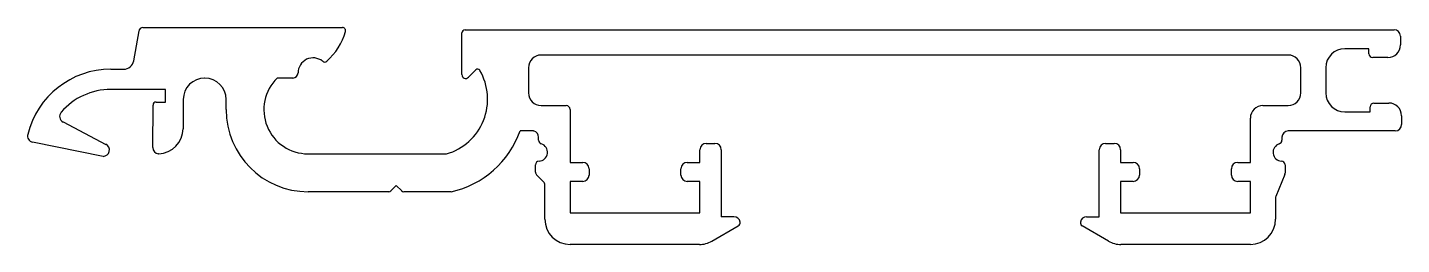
# Model space of a CAD drawing. Extents: x 479 to 588, y 710 to 727.
import ezdxf

# ---------------------------------------------------------------- set-up
doc = ezdxf.new("R2010")
doc.units = 0
doc.layers.get('0').update_dxf_attribs({"linetype": 'CONTINUOUS'})

msp = doc.modelspace()

# ---------------------------------------------------------------- linework, layer by layer
for p, q in [((486.98, 724.79), (487.4, 727.18)), ((487.69, 727.43), (503.55, 727.43)), ((513.03, 723.7), (513.03, 727)), ((513.28, 727.25), (587.03, 727.25)), ((587.53, 726.75), (587.53, 726.05)), ((585.03, 725.75), (583.11, 725.75)), ((585.03, 725.35), (585.03, 725.75)), ((518.32, 724.25), (518.32, 722.25)), ((578.62, 725.25), (519.32, 725.25)), ((579.62, 722.25), (579.62, 724.25)), ((581.61, 724.25), (581.61, 722.25)), ((586.53, 725.05), (585.33, 725.05)), ((485.16, 724.13), (486.19, 724.13)), ((492.62, 723.43), (492.61, 723.43)), ((499.62, 723.43), (498.36, 723.43)), ((514.13, 724.08), (513.54, 723.48)), ((489.51, 722.53), (485.16, 722.53)), ((489.51, 721.53), (489.51, 722.53)), ((488.49, 717.93), (488.51, 721.28)), ((488.76, 721.53), (489.51, 721.53)), ((490.91, 721.74), (490.9, 719.42)), ((494.32, 721.43), (494.32, 721.73)), ((494.32, 720.93), (494.32, 721.43)), ((519.32, 721.25), (521.32, 721.25)), ((576.62, 721.25), (578.62, 721.25)), ((585.12, 720.75), (585.12, 721.15)), ((585.42, 721.45), (586.62, 721.45)), ((481.37, 719.95), (484.76, 718.18)), ((521.62, 720.95), (521.62, 716.75)), ((575.62, 716.75), (575.62, 720.25)), ((583.11, 720.75), (585.12, 720.75)), ((587.62, 720.45), (587.62, 719.75)), ((518.32, 719.25), (517.65, 719.25)), ((518.71, 719.25), (518.32, 719.25)), ((587.12, 719.25), (578.62, 719.25)), ((484.55, 717.23), (478.95, 718.36)), ((519.12, 718.51), (519.12, 718.75)), ((531.92, 716.75), (531.92, 717.75)), ((532.42, 718.25), (533.12, 718.25)), ((533.62, 717.75), (533.62, 712.45)), ((563.62, 712.45), (563.62, 717.75)), ((564.12, 718.25), (564.82, 718.25)), ((565.32, 717.75), (565.32, 716.75)), ((578.12, 718.75), (578.12, 718.51)), ((488.96, 717.43), (488.95, 717.43)), ((500.81, 717.43), (511.81, 717.43)), ((521.62, 716.75), (522.62, 716.75)), ((530.92, 716.75), (531.92, 716.75)), ((565.32, 716.75), (566.32, 716.75)), ((574.62, 716.75), (575.62, 716.75)), ((518.87, 715.98), (518.87, 716.56)), ((519.53, 715.19), (518.96, 715.77)), ((523.12, 716.25), (523.12, 715.75)), ((530.42, 715.75), (530.42, 716.25)), ((566.82, 716.25), (566.82, 715.75)), ((574.12, 715.75), (574.12, 716.25)), ((578.35, 715.8), (577.64, 714.04)), ((578.37, 716.56), (578.37, 715.91)), ((507.82, 714.93), (507.39, 714.5)), ((508.25, 714.5), (507.82, 714.93)), ((519.62, 712.25), (519.62, 714.98)), ((522.62, 715.25), (521.62, 715.25)), ((521.62, 715.25), (521.62, 712.75)), ((531.92, 715.25), (530.92, 715.25)), ((531.92, 712.75), (531.92, 715.25)), ((566.32, 715.25), (565.32, 715.25)), ((565.32, 715.25), (565.32, 712.75)), ((575.62, 715.25), (574.62, 715.25)), ((575.62, 712.75), (575.62, 715.25)), ((507.22, 714.43), (500.82, 714.43)), ((512.18, 714.43), (508.42, 714.43)), ((577.62, 713.93), (577.62, 712.25)), ((521.62, 712.75), (531.92, 712.75)), ((534.62, 712.45), (533.62, 712.45)), ((562.62, 712.45), (563.62, 712.45)), ((565.32, 712.75), (575.62, 712.75)), ((532.88, 710.52), (534.97, 711.73)), ((564.35, 710.52), (562.27, 711.73)), ((531.88, 710.25), (521.62, 710.25)), ((575.62, 710.25), (565.35, 710.25))]:
    msp.add_line(p, q)
for centre, radius, start, end in [((487.69, 727.13), 0.3, 90, 170), ((498.99, 728.51), 5, 311.4901, 343.6917), ((503.55, 727.18), 0.25, 343.6917, 90), ((513.28, 727), 0.25, 90, 180), ((587.03, 726.75), 0.5, 0, 90), ((583.11, 724.25), 1.5, 90, 180), ((585.33, 725.35), 0.3, 180, 270), ((586.53, 726.05), 1, 270, 0), ((486.19, 724.93), 0.8, 270, 350), ((501.22, 723.83), 1.2, 50.9299, 180), ((502.14, 724.95), 0.25, 230.9299, 311.4901), ((519.32, 724.25), 1, 90, 180), ((578.62, 724.25), 1, 0, 90), ((485.16, 717.33), 6.8, 90, 166.0476), ((492.61, 721.73), 1.7, 90, 179.727), ((492.62, 721.73), 1.7, 0, 90), ((500.81, 720.93), 3.5, 134.4153, 270), ((499.62, 723.83), 0.4, 270, 0), ((510.57, 721.75), 4.5, 285.979, 30.4814), ((513.33, 723.7), 0.3, 180, 315), ((514.27, 723.94), 0.2, 30.4814, 135), ((485.16, 717.33), 5.2, 90, 139.2959), ((519.32, 722.25), 1, 180, 270), ((578.62, 722.25), 1, 270, 0), ((583.11, 722.25), 1.5, 180, 270), ((488.76, 721.28), 0.25, 90, 179.727), ((521.32, 720.95), 0.3, 360, 90), ((576.62, 720.25), 1, 90, 180), ((585.42, 721.15), 0.3, 90, 180), ((586.62, 720.45), 1, 360, 90), ((481.6, 720.39), 0.5, 139.2959, 242.4381), ((500.82, 720.93), 6.5, 180, 270), ((479.05, 718.85), 0.5, 166.0476, 258.5745), ((488.9, 719.43), 2, 271.7745, 359.727), ((510.58, 721.75), 7.5, 282.3612, 340.5288), ((518.82, 719.42), 0.2, 238.6607, 253.3984), ((518.62, 718.75), 0.5, 0, 73.3985), ((578.62, 718.75), 0.5, 90, 180), ((587.12, 719.75), 0.5, 270, 360), ((484.55, 717.73), 0.5, 270, 65.2426), ((488.99, 717.93), 0.5, 179.727, 264.9008), ((519.42, 718.51), 0.3, 180, 252.5424), ((519.12, 717.55), 0.7, 272.866, 72.5424), ((532.42, 717.75), 0.5, 90, 180), ((533.12, 717.75), 0.5, 360, 90), ((564.12, 717.75), 0.5, 90, 180), ((564.82, 717.75), 0.5, 360, 90), ((578.12, 717.55), 0.7, 107.4576, 267.134), ((577.82, 718.51), 0.3, 287.4576, 360), ((519.17, 716.56), 0.3, 92.866, 180), ((522.62, 716.25), 0.5, 0, 90), ((530.92, 716.25), 0.5, 90, 180), ((566.32, 716.25), 0.5, 360, 90), ((574.62, 716.25), 0.5, 90, 180), ((578.07, 716.56), 0.3, 360, 87.134), ((519.17, 715.98), 0.3, 180, 225), ((522.62, 715.75), 0.5, 270, 0), ((530.92, 715.75), 0.5, 180, 270), ((566.32, 715.75), 0.5, 270, 360), ((574.62, 715.75), 0.5, 180, 270), ((578.07, 715.91), 0.3, 338.1036, 360), ((507.22, 714.68), 0.25, 270, 315), ((508.42, 714.68), 0.25, 225, 270), ((519.32, 714.98), 0.3, 0, 45), ((577.92, 713.93), 0.3, 158.1036, 180), ((521.62, 712.25), 2, 180, 270), ((534.62, 711.95), 0.5, 9.1818, 90), ((562.62, 711.95), 0.5, 90, 170.8182), ((575.62, 712.25), 2, 270, 360), ((534.82, 711.99), 0.3, 300.0021, 9.1818), ((562.42, 711.99), 0.3, 170.8182, 239.9979), ((531.88, 712.25), 2, 270, 300.0021), ((565.35, 712.25), 2, 239.9979, 270)]:
    msp.add_arc(centre, radius, start, end)

doc.saveas('drawing.dxf')
